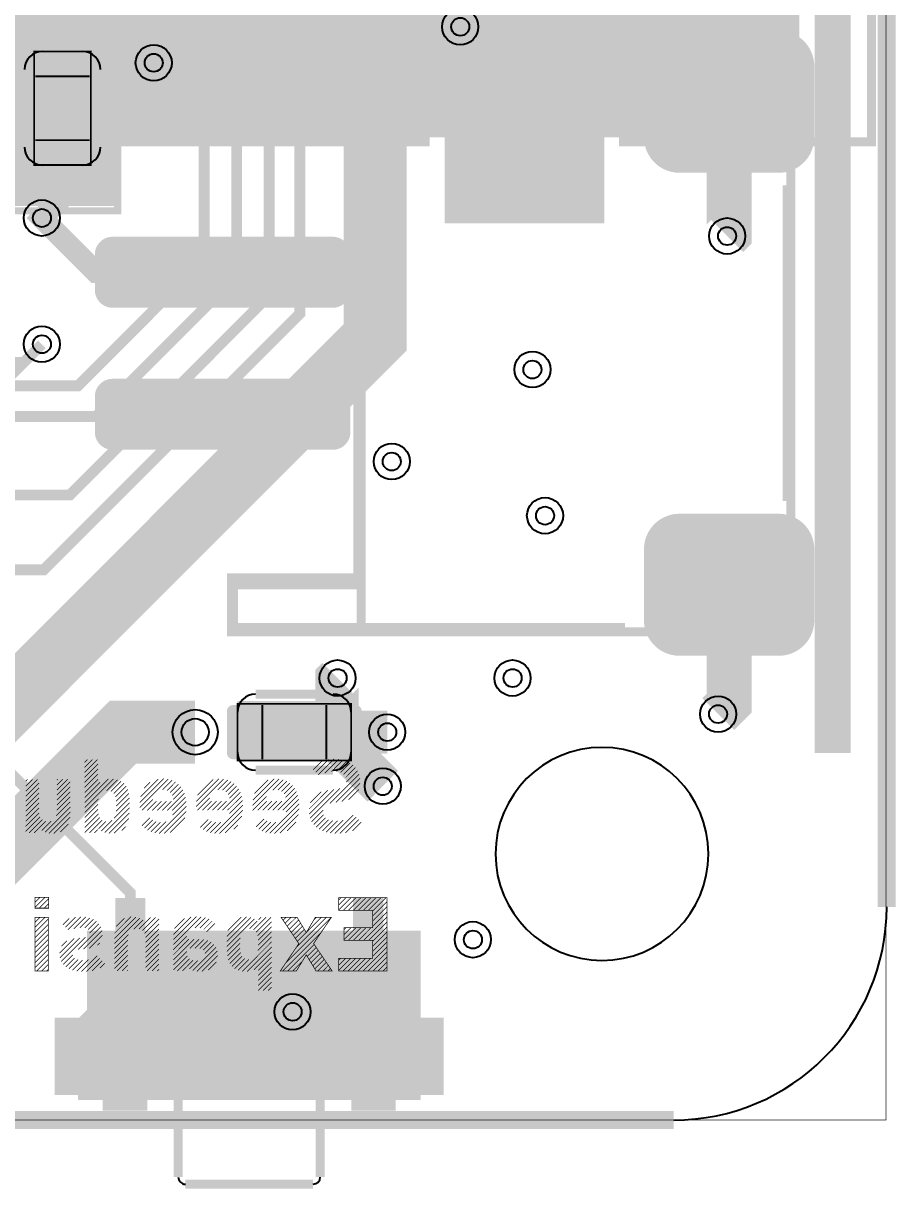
# Model space of a CAD drawing. Extents: x -57 to 2380, y -38 to 1737.
# Drawn here: x 1805 to 2288, y -38 to 608 of the extents above; entities that cross this region are included whole.
import ezdxf

# ---------------------------------------------------------------- set-up
doc = ezdxf.new("R2010")
doc.units = 9
for name, color, linetype, true_color in [('BoardOutline', 7, 'Continuous', 0xff00ff), ('BottomLayer', 7, 'Continuous', 0x0000ff), ('BottomPasteMaskLayer', 7, 'Continuous', 0x800000), ('BottomSilkLayer', 7, 'Continuous', 0x808000), ('BottomSolderMaskLayer', 7, 'Continuous', 0xaa00ff), ('Document', 7, 'Continuous', 0xffffff), ('Hole', 7, 'Continuous', 0x222222), ('Multi-Layer', 7, 'Continuous', 0xc0c0c0), ('TopLayer', 7, 'Continuous', 0xff0000), ('TopPasteMaskLayer', 7, 'Continuous', 0x808080), ('TopSilkLayer', 7, 'Continuous', 0xffff00), ('TopSolderMaskLayer', 7, 'Continuous', 0x800080)]:
    doc.layers.add(name, color=color, linetype=linetype, true_color=true_color)

msp = doc.modelspace()

# ---------------------------------------------------------------- hatches: boundary and pattern name
at = {"layer": 'BottomLayer'}
msp.add_hatch(color=256, dxfattribs=at).paths.add_polyline_path([(2039.37, 553.15), (2125.97, 553.15), (2125.97, 498.03), (2039.37, 498.03)])
at = {"layer": 'BottomPasteMaskLayer'}
msp.add_hatch(color=256, dxfattribs=at).paths.add_polyline_path([(2039.37, 553.15), (2125.97, 553.15), (2125.97, 498.03), (2039.37, 498.03)])
at = {"layer": 'BottomSolderMaskLayer'}
msp.add_hatch(color=256, dxfattribs=at).paths.add_polyline_path([(2038.37, 554.15), (2126.97, 554.15), (2126.97, 497.03), (2038.37, 497.03)])
at = {"layer": 'Document'}
for points in [[(885.08, 506.61), (1855.08, 506.61), (1855.08, 1166.61), (885.08, 1166.61)], [(1685.04, 544.64), (2235.03, 544.64), (2235.03, 1129.64), (1685.04, 1129.64)], [(1843.78, 592.48), (1810.11, 592.48), (1810.11, 528.74), (1843.78, 528.74)], [(1923.34, 232.36), (1923.34, 198.7), (1987.08, 198.7), (1987.08, 232.36)], [(2025, 105), (1840, 105), (1840, 15), (2025, 15)]]:
    msp.add_hatch(color=256, dxfattribs=at).paths.add_polyline_path(points)
at = {"layer": 'TopLayer'}
for points in [[(2243.34, 544.72), (2243.2, 542.35), (2242.77, 540.01), (2242.06, 537.74), (2241.09, 535.58), (2239.86, 533.54), (2238.39, 531.67), (2236.71, 529.99), (2234.84, 528.52), (2232.81, 527.29), (2230.64, 526.32), (2228.37, 525.61), (2226.03, 525.18), (2223.66, 525.04), (2168.54, 525.04), (2166.17, 525.18), (2163.83, 525.61), (2161.56, 526.32), (2159.39, 527.29), (2157.36, 528.52), (2155.49, 529.99), (2153.8, 531.67), (2152.34, 533.54), (2151.11, 535.58), (2150.13, 537.74), (2149.43, 540.01), (2149, 542.35), (2148.85, 544.72), (2148.85, 584.09), (2149, 586.47), (2149.43, 588.8), (2150.13, 591.07), (2151.11, 593.24), (2152.34, 595.28), (2153.8, 597.15), (2155.49, 598.83), (2157.36, 600.29), (2159.39, 601.52), (2161.56, 602.5), (2163.83, 603.21), (2166.17, 603.63), (2168.54, 603.78), (2223.66, 603.78), (2226.03, 603.63), (2228.37, 603.21), (2230.64, 602.5), (2232.81, 601.52), (2234.84, 600.29), (2236.71, 598.83), (2238.39, 597.15), (2239.86, 595.28), (2241.09, 593.24), (2242.06, 591.07), (2242.77, 588.8), (2243.2, 586.47), (2243.34, 584.09)], [(1814.84, 570.83), (1814.43, 570.85), (1814.02, 570.93), (1813.62, 571.05), (1813.25, 571.22), (1812.89, 571.43), (1812.57, 571.69), (1812.28, 571.98), (1812.02, 572.31), (1811.81, 572.66), (1811.64, 573.04), (1811.51, 573.43), (1811.44, 573.84), (1811.41, 574.25), (1811.41, 594.8), (1811.44, 595.21), (1811.51, 595.62), (1811.64, 596.02), (1811.81, 596.39), (1812.02, 596.75), (1812.28, 597.07), (1812.57, 597.37), (1812.89, 597.62), (1813.25, 597.83), (1813.62, 598), (1814.02, 598.13), (1814.43, 598.2), (1814.84, 598.23), (1837.99, 598.23), (1838.4, 598.2), (1838.81, 598.13), (1839.2, 598), (1839.58, 597.83), (1839.93, 597.62), (1840.26, 597.37), (1840.55, 597.07), (1840.81, 596.75), (1841.02, 596.39), (1841.19, 596.02), (1841.31, 595.62), (1841.39, 595.21), (1841.41, 594.8), (1841.41, 574.25), (1841.39, 573.84), (1841.31, 573.43), (1841.19, 573.04), (1841.02, 572.66), (1840.81, 572.31), (1840.55, 571.98), (1840.26, 571.69), (1839.93, 571.43), (1839.58, 571.22), (1839.2, 571.05), (1838.81, 570.93), (1838.4, 570.85), (1837.99, 570.83)], [(1814.84, 523.42), (1814.43, 523.45), (1814.02, 523.52), (1813.62, 523.65), (1813.25, 523.82), (1812.89, 524.03), (1812.57, 524.29), (1812.28, 524.58), (1812.02, 524.9), (1811.81, 525.26), (1811.64, 525.63), (1811.51, 526.03), (1811.44, 526.44), (1811.41, 526.85), (1811.41, 547.4), (1811.44, 547.81), (1811.51, 548.22), (1811.64, 548.62), (1811.81, 548.99), (1812.02, 549.35), (1812.28, 549.67), (1812.57, 549.96), (1812.89, 550.22), (1813.25, 550.43), (1813.62, 550.6), (1814.02, 550.73), (1814.43, 550.8), (1814.84, 550.83), (1837.99, 550.83), (1838.4, 550.8), (1838.81, 550.73), (1839.2, 550.6), (1839.58, 550.43), (1839.93, 550.22), (1840.26, 549.96), (1840.55, 549.67), (1840.81, 549.35), (1841.02, 548.99), (1841.19, 548.62), (1841.31, 548.22), (1841.39, 547.81), (1841.41, 547.4), (1841.41, 526.85), (1841.39, 526.44), (1841.31, 526.03), (1841.19, 525.63), (1841.02, 525.26), (1840.81, 524.9), (1840.55, 524.58), (1840.26, 524.29), (1839.93, 524.03), (1839.58, 523.82), (1839.2, 523.65), (1838.81, 523.52), (1838.4, 523.45), (1837.99, 523.42)], [(1986.1, 460.08), (1986.03, 458.89), (1985.81, 457.72), (1985.46, 456.59), (1984.97, 455.5), (1984.36, 454.49), (1983.62, 453.55), (1982.78, 452.71), (1981.85, 451.98), (1980.83, 451.36), (1979.75, 450.87), (1978.61, 450.52), (1977.44, 450.31), (1976.26, 450.24), (1854.21, 450.24), (1853.02, 450.31), (1851.85, 450.52), (1850.72, 450.87), (1849.63, 451.36), (1848.62, 451.98), (1847.68, 452.71), (1846.84, 453.55), (1846.11, 454.49), (1845.49, 455.5), (1845.01, 456.59), (1844.65, 457.72), (1844.44, 458.89), (1844.37, 460.08), (1844.37, 479.76), (1844.44, 480.95), (1844.65, 482.12), (1845.01, 483.25), (1845.49, 484.34), (1846.11, 485.35), (1846.84, 486.29), (1847.68, 487.13), (1848.62, 487.86), (1849.63, 488.48), (1850.72, 488.97), (1851.85, 489.32), (1853.02, 489.53), (1854.21, 489.61), (1976.26, 489.61), (1977.44, 489.53), (1978.61, 489.32), (1979.75, 488.97), (1980.83, 488.48), (1981.85, 487.86), (1982.78, 487.13), (1983.62, 486.29), (1984.36, 485.35), (1984.97, 484.34), (1985.46, 483.25), (1985.81, 482.12), (1986.03, 480.95), (1986.1, 479.76)], [(1986.1, 381.34), (1986.03, 380.15), (1985.81, 378.98), (1985.46, 377.85), (1984.97, 376.76), (1984.36, 375.75), (1983.62, 374.81), (1982.78, 373.97), (1981.85, 373.24), (1980.83, 372.62), (1979.75, 372.13), (1978.61, 371.78), (1977.44, 371.57), (1976.26, 371.5), (1854.21, 371.5), (1853.02, 371.57), (1851.85, 371.78), (1850.72, 372.13), (1849.63, 372.62), (1848.62, 373.24), (1847.68, 373.97), (1846.84, 374.81), (1846.11, 375.75), (1845.49, 376.76), (1845.01, 377.85), (1844.65, 378.98), (1844.44, 380.15), (1844.37, 381.34), (1844.37, 401.02), (1844.44, 402.21), (1844.65, 403.38), (1845.01, 404.51), (1845.49, 405.6), (1846.11, 406.61), (1846.84, 407.55), (1847.68, 408.39), (1848.62, 409.12), (1849.63, 409.74), (1850.72, 410.23), (1851.85, 410.58), (1853.02, 410.79), (1854.21, 410.87), (1976.26, 410.87), (1977.44, 410.79), (1978.61, 410.58), (1979.75, 410.23), (1980.83, 409.74), (1981.85, 409.12), (1982.78, 408.39), (1983.62, 407.55), (1984.36, 406.61), (1984.97, 405.6), (1985.46, 404.51), (1985.81, 403.38), (1986.03, 402.21), (1986.1, 401.02)], [(2243.34, 277.01), (2243.2, 274.63), (2242.77, 272.3), (2242.06, 270.03), (2241.09, 267.86), (2239.86, 265.82), (2238.39, 263.95), (2236.71, 262.27), (2234.84, 260.81), (2232.81, 259.58), (2230.64, 258.6), (2228.37, 257.89), (2226.03, 257.47), (2223.66, 257.32), (2168.54, 257.32), (2166.17, 257.47), (2163.83, 257.89), (2161.56, 258.6), (2159.39, 259.58), (2157.36, 260.81), (2155.49, 262.27), (2153.8, 263.95), (2152.34, 265.82), (2151.11, 267.86), (2150.13, 270.03), (2149.43, 272.3), (2149, 274.63), (2148.85, 277.01), (2148.85, 316.38), (2149, 318.75), (2149.43, 321.09), (2150.13, 323.36), (2151.11, 325.53), (2152.34, 327.56), (2153.8, 329.43), (2155.49, 331.11), (2157.36, 332.58), (2159.39, 333.81), (2161.56, 334.78), (2163.83, 335.49), (2166.17, 335.92), (2168.54, 336.06), (2223.66, 336.06), (2226.03, 335.92), (2228.37, 335.49), (2230.64, 334.78), (2232.81, 333.81), (2234.84, 332.58), (2236.71, 331.11), (2238.39, 329.43), (2239.86, 327.56), (2241.09, 325.53), (2242.06, 323.36), (2242.77, 321.09), (2243.2, 318.75), (2243.34, 316.38)], [(1945, 203.42), (1944.97, 203.01), (1944.9, 202.61), (1944.77, 202.21), (1944.6, 201.83), (1944.39, 201.48), (1944.13, 201.15), (1943.84, 200.86), (1943.52, 200.61), (1943.16, 200.39), (1942.79, 200.22), (1942.39, 200.1), (1941.98, 200.02), (1941.57, 200), (1921.02, 200), (1920.61, 200.02), (1920.2, 200.1), (1919.81, 200.22), (1919.43, 200.39), (1919.07, 200.61), (1918.75, 200.86), (1918.46, 201.15), (1918.2, 201.48), (1917.99, 201.83), (1917.82, 202.21), (1917.69, 202.61), (1917.62, 203.01), (1917.59, 203.42), (1917.59, 226.57), (1917.62, 226.99), (1917.69, 227.39), (1917.82, 227.79), (1917.99, 228.17), (1918.2, 228.52), (1918.46, 228.85), (1918.75, 229.14), (1919.07, 229.39), (1919.43, 229.61), (1919.81, 229.78), (1920.2, 229.9), (1920.61, 229.97), (1921.02, 230), (1941.57, 230), (1941.98, 229.97), (1942.39, 229.9), (1942.79, 229.78), (1943.16, 229.61), (1943.52, 229.39), (1943.84, 229.14), (1944.13, 228.85), (1944.39, 228.52), (1944.6, 228.17), (1944.77, 227.79), (1944.9, 227.39), (1944.97, 226.99), (1945, 226.57)], [(1992.4, 203.42), (1992.37, 203.01), (1992.3, 202.61), (1992.18, 202.21), (1992.01, 201.83), (1991.79, 201.48), (1991.54, 201.15), (1991.24, 200.86), (1990.92, 200.61), (1990.56, 200.39), (1990.19, 200.22), (1989.79, 200.1), (1989.39, 200.02), (1988.97, 200), (1968.42, 200), (1968.01, 200.02), (1967.6, 200.1), (1967.21, 200.22), (1966.83, 200.39), (1966.48, 200.61), (1966.15, 200.86), (1965.86, 201.15), (1965.6, 201.48), (1965.39, 201.83), (1965.22, 202.21), (1965.1, 202.61), (1965.02, 203.01), (1965, 203.42), (1965, 226.57), (1965.02, 226.99), (1965.1, 227.39), (1965.22, 227.79), (1965.39, 228.17), (1965.6, 228.52), (1965.86, 228.85), (1966.15, 229.14), (1966.48, 229.39), (1966.83, 229.61), (1967.21, 229.78), (1967.6, 229.9), (1968.01, 229.97), (1968.42, 230), (1988.97, 230), (1989.39, 229.97), (1989.79, 229.9), (1990.19, 229.78), (1990.56, 229.61), (1990.92, 229.39), (1991.24, 229.14), (1991.54, 228.85), (1991.79, 228.52), (1992.01, 228.17), (1992.18, 227.79), (1992.3, 227.39), (1992.37, 226.99), (1992.4, 226.57)], [(1871.92, 121.03), (1871.92, 89.53), (1856.18, 89.53), (1856.18, 121.03)], [(2003.81, 121.03), (2003.81, 89.53), (1988.07, 89.53), (1988.07, 121.03)], [(1822.71, 15.62), (1822.71, 55), (1846.33, 55), (1846.33, 15.62)], [(2013.66, 15.62), (2013.66, 55), (2037.28, 55), (2037.28, 15.62)]]:
    msp.add_hatch(color=256, dxfattribs=at).paths.add_polyline_path(points)
at = {"layer": 'TopPasteMaskLayer'}
for points in [[(1871.92, 121.03), (1871.92, 89.53), (1856.18, 89.53), (1856.18, 121.03)], [(2003.81, 121.03), (2003.81, 89.53), (1988.07, 89.53), (1988.07, 121.03)], [(1822.71, 15.62), (1822.71, 55), (1846.33, 55), (1846.33, 15.62)], [(2013.66, 15.62), (2013.66, 55), (2037.28, 55), (2037.28, 15.62)]]:
    msp.add_hatch(color=256, dxfattribs=at).paths.add_polyline_path(points)
at = {"layer": 'TopSolderMaskLayer'}
for points in [[(1872.43, 123.03), (1872.43, 87.53), (1855.67, 87.53), (1855.67, 123.03)], [(2004.32, 123.03), (2004.32, 87.53), (1987.56, 87.53), (1987.56, 123.03)], [(1822.11, 13.96), (1822.11, 56.66), (1846.93, 56.66), (1846.93, 13.96)], [(2013.06, 13.96), (2013.06, 56.66), (2037.88, 56.66), (2037.88, 13.96)]]:
    msp.add_hatch(color=256, dxfattribs=at).paths.add_polyline_path(points)

# ---------------------------------------------------------------- linework, layer by layer
at = {"layer": 'BoardOutline', "const_width": 10}
for points in [[(2283.46, 118.11), (2283.46, 1555.11)], [(118.11, 0), (2165.35, 0)]]:
    msp.add_lwpolyline(points, dxfattribs=at)
at = {"layer": 'BoardOutline'}
for centre, radius, start, end in [((2125.59, 147.51), 59.05, 0.07277, 359.92723), ((2165.35, 118.11), 118.11, 270, 0)]:
    msp.add_arc(centre, radius, start, end, dxfattribs=at)
at = {"layer": 'BottomLayer'}
for points, const_width in [([(1900, 215), (1860, 215), (1760, 115), (325, 115), (55, 385), (55, 725), (30, 750), (30, 1290), (160, 1420), (434.96, 1420), (490, 1475.04), (490, 1604.96)], 35), ([(85, 891.61), (140, 836.61), (140, 615), (173.5, 581.5), (173.5, 396.5), (190, 380), (220, 380), (365, 235), (825, 235), (997, 407), (1835, 407), (1905, 477), (1905, 855.87), (2031, 981.87), (2031.87, 981.87), (2040, 990)], 6), ([(1716.53, 346.46), (1830.45, 346.46), (1941, 457), (1941, 811), (2090, 960)], 6), ([(85, 791.61), (125, 751.61), (125, 610), (160, 575), (160, 390), (185, 365), (215, 365), (360, 220), (830, 220), (1000, 390), (1845, 390), (1923, 468), (1923, 828), (2040, 945)], 6), ([(1637.79, 346.46), (1679.25, 305), (1816, 305), (1958, 447), (1958, 803), (2070, 915), (2090, 915)], 6), ([(340, 175), (383, 175), (405, 175), (1741, 175), (1999.87, 433.87), (1999.87, 665), (2030, 665), (1999.87, 695.13), (1999.87, 665)], 35), ([(1815, 430), (1805, 420), (990, 420), (820, 250), (370, 250), (215, 405), (215, 425.2), (215, 536.61)], 6)]:
    msp.add_lwpolyline(points, dxfattribs=dict(at, const_width=const_width))
at = {"layer": 'BottomSilkLayer', "const_width": 5}
for points in [[(2135.04, 542.16), (2275.03, 542.16), (2275.03, 641.81)], [(1740.04, 542.16), (2030.04, 542.16)]]:
    msp.add_lwpolyline(points, dxfattribs=at)
at = {"layer": 'Document'}
for points, const_width in [([(-0.4, 1673.17), (2283.06, 1673.17), (2283.06, 836.56), (2283.06, -0.05), (-0.4, -0.05), (-0.4, 836.56), (-0.4, 1673.17)], 0.39), ([(1810.67, 529.33), (1810.67, 592.32), (1842.16, 592.32), (1842.16, 529.33), (1810.67, 529.33)], 1), ([(1920.23, 300.55), (1990.23, 300.55), (1990.23, 560.55), (1920.23, 560.55), (1920.23, 590.55), (2230.23, 590.55), (2230.23, 270.55), (1920.23, 270.55), (1920.23, 300.55)], 5), ([(1986.49, 199.25), (1923.5, 199.25), (1923.5, 230.75), (1986.49, 230.75), (1986.49, 199.25)], 1), ([(1818.75, 117.45), (1818.75, 119.87), (1818.75, 122.66), (1818.75, 123.51), (1816.82, 123.51), (1814.04, 123.51), (1811.25, 123.51), (1811.16, 123.51), (1811.16, 123.42), (1811.16, 120.63), (1811.16, 117.85), (1811.16, 117.45), (1813.55, 117.45), (1816.34, 117.45), (1818.75, 117.45)], 0.39), ([(2006.42, 82.63), (2006.42, 84.83), (2006.42, 87.61), (2006.42, 90.4), (2006.42, 93.18), (2006.42, 95.97), (2006.42, 98.75), (2006.42, 101.53), (2006.42, 104.32), (2006.42, 107.1), (2006.42, 109.89), (2006.42, 112.67), (2006.42, 115.45), (2006.42, 118.24), (2006.42, 121.02), (2006.42, 123.28), (2005.89, 123.28), (2003.11, 123.28), (2000.33, 123.28), (1997.54, 123.28), (1994.76, 123.28), (1991.98, 123.28), (1989.19, 123.28), (1986.41, 123.28), (1983.62, 123.28), (1980.84, 123.28), (1979.65, 123.28), (1979.65, 122.09), (1979.65, 119.3), (1979.65, 116.52), (1979.65, 116.2), (1982.11, 116.2), (1984.9, 116.2), (1987.68, 116.2), (1990.46, 116.2), (1993.25, 116.2), (1996.03, 116.2), (1998.49, 116.2), (1998.49, 115.87), (1998.49, 113.09), (1998.49, 110.3), (1998.49, 107.52), (1998.49, 106.67), (1997.63, 106.67), (1994.85, 106.67), (1992.07, 106.67), (1989.28, 106.67), (1986.5, 106.67), (1983.71, 106.67), (1982.45, 106.67), (1982.45, 105.4), (1982.45, 102.61), (1982.45, 99.83), (1982.45, 99.59), (1984.99, 99.59), (1987.77, 99.59), (1990.56, 99.59), (1993.34, 99.59), (1996.12, 99.59), (1998.49, 99.59), (1998.49, 99.17), (1998.49, 96.38), (1998.49, 93.6), (1998.49, 90.81), (1998.49, 89.71), (1997.38, 89.71), (1994.6, 89.71), (1991.81, 89.71), (1989.03, 89.71), (1986.25, 89.71), (1983.46, 89.71), (1980.68, 89.71), (1979.65, 89.71), (1979.65, 88.68), (1979.65, 85.9), (1979.65, 83.11), (1979.65, 82.63), (1981.95, 82.63), (1984.73, 82.63), (1987.52, 82.63), (1990.3, 82.63), (1993.09, 82.63), (1995.87, 82.63), (1998.65, 82.63), (2001.44, 82.63), (2004.22, 82.63), (2006.42, 82.63)], 0.39), ([(1818.64, 82.63), (1818.64, 83.57), (1818.64, 86.35), (1818.64, 89.14), (1818.64, 91.92), (1818.64, 94.7), (1818.64, 97.49), (1818.64, 100.27), (1818.64, 103.06), (1818.64, 105.84), (1818.64, 108.62), (1818.64, 111.41), (1818.64, 112.37), (1816.82, 112.37), (1814.04, 112.37), (1811.26, 112.37), (1811.22, 112.37), (1811.22, 112.34), (1811.22, 109.55), (1811.22, 106.77), (1811.22, 103.99), (1811.22, 101.2), (1811.22, 98.42), (1811.22, 95.63), (1811.22, 92.85), (1811.22, 90.07), (1811.22, 87.28), (1811.22, 84.5), (1811.22, 82.63), (1812.13, 82.63), (1814.92, 82.63), (1817.7, 82.63), (1818.64, 82.63)], 0.39), ([(1956.13, 82.63), (1961.61, 91.54), (1966.36, 83.74), (1967.04, 82.63), (1968.03, 82.63), (1970.82, 82.63), (1973.6, 82.63), (1975.94, 82.63), (1975, 84.03), (1970.5, 90.67), (1968.26, 93.99), (1967.13, 95.65), (1965.67, 97.82), (1975.54, 112.37), (1975.5, 112.37), (1972.72, 112.37), (1969.94, 112.37), (1967.15, 112.37), (1966.64, 112.37), (1961.61, 103.87), (1960.5, 105.73), (1957.38, 110.95), (1956.53, 112.37), (1956.02, 112.37), (1953.23, 112.37), (1950.45, 112.37), (1947.67, 112.37), (1947.63, 112.37), (1951.02, 107.38), (1957.5, 97.82), (1947.23, 82.63), (1948.54, 82.63), (1951.33, 82.63), (1954.11, 82.63), (1956.13, 82.63)], 0.39)]:
    msp.add_lwpolyline(points, close=True, dxfattribs=dict(at, const_width=const_width))
for points, const_width in [([(1992.12, 296.69), (1921.26, 296.69), (1921.26, 273.07), (1992.12, 273.07), (1992.12, 296.69), (1992.12, 564.41), (1992.12, 588.03), (2138.34, 588.03)], 5), ([(1992.12, 564.41), (1921.26, 564.41), (1921.26, 588.03), (1992.12, 588.03)], 5), ([(1811.41, 578.54), (1841.41, 578.54)], 1), ([(1811.41, 543.11), (1841.41, 543.11)], 1), ([(2228.34, 518.03), (2228.34, 343.07)], 5), ([(2138.34, 273.07), (1992.12, 273.07)], 5), ([(1937.28, 200), (1937.28, 230)], 1), ([(1972.71, 200), (1972.71, 230)], 1), ([(1968.25, 191.36), (1977, 200.11)], 0.39), ([(1838.74, 198.26), (1840.24, 199.77)], 0.39), ([(1838.74, 195.48), (1843.03, 199.77)], 0.39), ([(1838.74, 192.69), (1845.81, 199.77)], 0.39), ([(1838.74, 189.91), (1846.16, 197.33)], 0.39), ([(1838.74, 187.13), (1846.16, 194.55)], 0.39), ([(1965.45, 194.13), (1970.51, 199.19)], 0.39), ([(1966.85, 192.75), (1974.03, 199.93)], 0.39), ([(1971.87, 192.2), (1979.65, 199.99)], 0.39), ([(1975.58, 193.12), (1982.02, 199.56)], 0.39), ([(1978.41, 193.17), (1984.11, 198.88)], 0.39), ([(1980.68, 192.66), (1985.96, 197.94)], 0.39), ([(1982.39, 191.58), (1987.58, 196.77)], 0.39), ([(1983.5, 189.91), (1988.94, 195.36)], 0.39), ([(1983.78, 187.41), (1990.06, 193.69)], 0.39), ([(1806.03, 187.83), (1807.07, 188.87)], 0.39), ([(1806.03, 185.05), (1809.85, 188.87)], 0.39), ([(1806.03, 182.26), (1812.64, 188.87)], 0.39), ([(1823.33, 188.42), (1823.77, 188.87)], 0.39), ([(1823.33, 185.64), (1826.56, 188.87)], 0.39), ([(1823.33, 182.86), (1829.34, 188.87)], 0.39), ([(1823.33, 180.07), (1830.75, 187.49)], 0.39), ([(1838.74, 184.34), (1846.16, 191.76)], 0.39), ([(1838.74, 173.21), (1854.67, 189.14)], 0.39), ([(1838.74, 175.99), (1851.88, 189.13)], 0.39), ([(1838.74, 181.56), (1846.16, 188.98)], 0.39), ([(1838.74, 178.78), (1847.25, 187.28)], 0.39), ([(1850.83, 182.52), (1856.98, 188.67)], 0.39), ([(1853.29, 182.19), (1858.93, 187.83)], 0.39), ([(1869.27, 173.12), (1885.09, 188.94)], 0.39), ([(1869.29, 175.92), (1882.57, 189.2)], 0.39), ([(1869.71, 179.13), (1879.57, 188.98)], 0.39), ([(1871.67, 183.87), (1875.04, 187.24)], 0.39), ([(1881.97, 183.04), (1887.24, 188.31)], 0.39), ([(1884.39, 182.66), (1889.1, 187.38)], 0.39), ([(1900.55, 173.78), (1915.81, 189.03)], 0.39), ([(1900.61, 176.62), (1913.2, 189.2)], 0.39), ([(1901.21, 180), (1910.02, 188.81)], 0.39), ([(1912.53, 182.97), (1918.04, 188.48)], 0.39), ([(1915.17, 182.83), (1919.96, 187.62)], 0.39), ([(1931.83, 174.43), (1946.51, 189.11)], 0.39), ([(1931.96, 177.35), (1943.79, 189.18)], 0.39), ([(1932.79, 180.96), (1940.38, 188.55)], 0.39), ([(1942.96, 182.78), (1948.83, 188.64)], 0.39), ([(1945.91, 182.95), (1950.82, 187.85)], 0.39), ([(1974.69, 175.53), (1990.89, 191.73)], 0.39), ([(1977.98, 176.04), (1991.38, 189.44)], 0.39), ([(1806.03, 179.48), (1813.45, 186.9)], 0.39), ([(1806.03, 176.69), (1813.45, 184.12)], 0.39), ([(1806.03, 173.91), (1813.45, 181.33)], 0.39), ([(1823.33, 177.29), (1830.75, 184.71)], 0.39), ([(1823.33, 174.5), (1830.75, 181.93)], 0.39), ([(1854.88, 181), (1860.53, 186.65)], 0.39), ([(1855.78, 179.11), (1861.78, 185.11)], 0.39), ([(1856.17, 176.72), (1862.67, 183.22)], 0.39), ([(1856.26, 174.03), (1863.25, 181.02)], 0.39), ([(1884.54, 171.68), (1894.01, 181.16)], 0.39), ([(1886.08, 181.58), (1890.69, 186.18)], 0.39), ([(1887.21, 179.93), (1892.03, 184.74)], 0.39), ([(1887.81, 177.74), (1893.14, 183.07)], 0.39), ([(1915.16, 171.68), (1925.11, 181.63)], 0.39), ([(1917.01, 181.89), (1921.61, 186.49)], 0.39), ([(1918.27, 180.36), (1923.01, 185.1)], 0.39), ([(1919, 178.3), (1924.17, 183.48)], 0.39), ([(1945.78, 171.68), (1956.19, 182.09)], 0.39), ([(1947.91, 182.16), (1952.53, 186.78)], 0.39), ([(1949.3, 180.77), (1953.98, 185.45)], 0.39), ([(1950.15, 178.83), (1955.2, 183.88)], 0.39), ([(1963.21, 172.4), (1973.61, 182.8)], 0.39), ([(1963.24, 169.65), (1976.86, 183.27)], 0.39), ([(1963.72, 167.35), (1980.23, 183.85)], 0.39), ([(1963.86, 175.84), (1969.92, 181.9)], 0.39), ([(1981.23, 176.51), (1991.45, 186.72)], 0.39), ([(1985.06, 177.56), (1990.76, 183.25)], 0.39), ([(1806.03, 171.13), (1813.45, 178.55)], 0.39), ([(1806.03, 168.34), (1813.45, 175.76)], 0.39), ([(1822.99, 168.6), (1830.75, 176.36)], 0.39), ([(1823.33, 171.72), (1830.75, 179.14)], 0.39), ([(1838.74, 170.42), (1846.44, 178.12)], 0.39), ([(1838.74, 167.64), (1846.17, 175.07)], 0.39), ([(1855.06, 167.26), (1863.67, 175.87)], 0.39), ([(1856.16, 171.14), (1863.56, 178.55)], 0.39), ([(1870.62, 171.68), (1876.65, 177.72)], 0.39), ([(1873.4, 171.68), (1878.48, 176.76)], 0.39), ([(1876.19, 171.68), (1881.27, 176.76)], 0.39), ([(1878.97, 171.68), (1884.05, 176.76)], 0.39), ([(1881.75, 171.68), (1886.84, 176.76)], 0.39), ([(1887.32, 171.68), (1894.66, 179.02)], 0.39), ([(1887.45, 169.03), (1895.06, 176.63)], 0.39), ([(1901.24, 171.68), (1908.06, 178.5)], 0.39), ([(1904.03, 171.68), (1909.11, 176.76)], 0.39), ([(1906.81, 171.68), (1911.89, 176.76)], 0.39), ([(1909.59, 171.68), (1914.67, 176.76)], 0.39), ([(1910.7, 158.87), (1926.46, 174.63)], 0.39), ([(1912.38, 171.68), (1917.46, 176.76)], 0.39), ([(1917.94, 171.68), (1925.81, 179.54)], 0.39), ([(1918.98, 169.94), (1926.26, 177.22)], 0.39), ([(1931.86, 171.68), (1939.61, 179.43)], 0.39), ([(1934.65, 171.68), (1939.73, 176.76)], 0.39), ([(1937.43, 171.68), (1942.51, 176.76)], 0.39), ([(1940.22, 171.68), (1945.3, 176.76)], 0.39), ([(1941.38, 158.93), (1957.72, 175.26)], 0.39), ([(1943, 171.68), (1948.08, 176.76)], 0.39), ([(1948.57, 171.68), (1956.94, 180.06)], 0.39), ([(1950.39, 170.72), (1957.46, 177.79)], 0.39), ([(1806.03, 165.56), (1813.45, 172.98)], 0.39), ([(1806.03, 162.77), (1813.48, 170.22)], 0.39), ([(1806.03, 159.99), (1814.05, 168)], 0.39), ([(1816.72, 159.54), (1830.75, 173.57)], 0.39), ([(1818.89, 158.93), (1830.75, 170.79)], 0.39), ([(1821.55, 158.81), (1830.66, 167.92)], 0.39), ([(1838.74, 164.86), (1846.19, 172.31)], 0.39), ([(1838.74, 162.07), (1846.46, 169.79)], 0.39), ([(1849.86, 159.27), (1863.68, 173.1)], 0.39), ([(1852.19, 158.82), (1863.61, 170.24)], 0.39), ([(1880.03, 158.82), (1895.19, 173.98)], 0.39), ([(1882.82, 158.82), (1895.04, 171.05)], 0.39), ([(1913.41, 158.79), (1926.38, 171.77)], 0.39), ([(1916.54, 159.15), (1925.89, 168.49)], 0.39), ([(1944.02, 158.78), (1957.71, 172.47)], 0.39), ([(1947.02, 159), (1957.34, 169.32)], 0.39), ([(1964.56, 165.4), (1970.99, 171.83)], 0.39), ([(1965.69, 163.75), (1971.18, 169.24)], 0.39), ([(1977.44, 158.79), (1987.65, 169.01)], 0.39), ([(1980.26, 158.83), (1989.33, 167.9)], 0.39), ([(1807.95, 159.12), (1815.29, 166.46)], 0.39), ([(1810.73, 159.12), (1813.28, 161.67)], 0.39), ([(1813.38, 161.77), (1817.2, 165.59)], 0.39), ([(1814.9, 160.5), (1820.11, 165.71)], 0.39), ([(1825.21, 159.68), (1829.68, 164.15)], 0.39), ([(1838.74, 159.29), (1847.14, 167.69)], 0.39), ([(1841.36, 159.12), (1848.43, 166.2)], 0.39), ([(1846.45, 161.43), (1850.51, 165.49)], 0.39), ([(1847.98, 160.18), (1853.94, 166.14)], 0.39), ([(1855.05, 158.9), (1863.27, 167.12)], 0.39), ([(1859.37, 160.44), (1861.7, 162.76)], 0.39), ([(1870.44, 163.15), (1874.89, 167.61)], 0.39), ([(1871.91, 161.84), (1876.42, 166.35)], 0.39), ([(1873.55, 160.69), (1878.31, 165.45)], 0.39), ([(1875.41, 159.77), (1880.71, 165.07)], 0.39), ([(1877.56, 159.14), (1883.88, 165.46)], 0.39), ([(1886.12, 159.35), (1894.37, 167.6)], 0.39), ([(1902.83, 162.14), (1907.31, 166.62)], 0.39), ([(1904.42, 160.95), (1909.1, 165.62)], 0.39), ([(1906.23, 159.96), (1911.38, 165.11)], 0.39), ([(1908.31, 159.26), (1914.26, 165.21)], 0.39), ([(1921.39, 161.21), (1923.68, 163.5)], 0.39), ([(1933.76, 162.44), (1938.23, 166.91)], 0.39), ([(1935.31, 161.21), (1939.92, 165.81)], 0.39), ([(1937.06, 160.17), (1942.07, 165.18)], 0.39), ([(1939.07, 159.4), (1944.77, 165.1)], 0.39), ([(1951.02, 160.22), (1955.98, 165.18)], 0.39), ([(1967.07, 162.35), (1972.27, 167.55)], 0.39), ([(1968.69, 161.18), (1974.01, 166.5)], 0.39), ([(1970.53, 160.23), (1976.26, 165.97)], 0.39), ([(1972.59, 159.51), (1978.95, 165.87)], 0.39), ([(1974.88, 159.02), (1982.1, 166.24)], 0.39), ([(1983.38, 159.17), (1990.72, 166.51)], 0.39), ([(1987.21, 160.22), (1992.11, 165.11)], 0.39), ([(1844.14, 159.12), (1845.99, 160.97)], 0.39), ([(1811.16, 123.42), (1811.25, 123.51)], 0.39), ([(1811.16, 120.63), (1814.04, 123.51)], 0.39), ([(1811.16, 117.85), (1816.82, 123.51)], 0.39), ([(1813.55, 117.45), (1818.75, 122.66)], 0.39), ([(1979.65, 122.09), (1980.84, 123.28)], 0.39), ([(1979.65, 119.3), (1983.62, 123.28)], 0.39), ([(1979.65, 116.52), (1986.41, 123.28)], 0.39), ([(1982.11, 116.2), (1989.19, 123.28)], 0.39), ([(1984.9, 116.2), (1991.98, 123.28)], 0.39), ([(1987.68, 116.2), (1994.76, 123.28)], 0.39), ([(1990.46, 116.2), (1997.54, 123.28)], 0.39), ([(1993.25, 116.2), (2000.33, 123.28)], 0.39), ([(1996.03, 116.2), (2003.11, 123.28)], 0.39), ([(1998.49, 115.87), (2005.89, 123.28)], 0.39), ([(1816.34, 117.45), (1818.75, 119.87)], 0.39), ([(1998.49, 113.09), (2006.42, 121.02)], 0.39), ([(1998.49, 110.3), (2006.42, 118.24)], 0.39), ([(1811.22, 112.34), (1811.26, 112.37)], 0.39), ([(1811.22, 109.55), (1814.04, 112.37)], 0.39), ([(1811.22, 106.77), (1816.82, 112.37)], 0.39), ([(1811.22, 103.99), (1818.64, 111.41)], 0.39), ([(1826.68, 108.31), (1830.16, 111.79)], 0.39), ([(1828.06, 106.91), (1833.69, 112.53)], 0.39), ([(1829.45, 105.51), (1836.65, 112.71)], 0.39), ([(1832.66, 105.94), (1839.29, 112.57)], 0.39), ([(1836.08, 106.57), (1841.58, 112.07)], 0.39), ([(1838.76, 106.47), (1843.56, 111.27)], 0.39), ([(1840.66, 105.58), (1845.26, 110.19)], 0.39), ([(1855.22, 100.66), (1867.12, 112.56)], 0.39), ([(1855.22, 97.88), (1869.29, 111.94)], 0.39), ([(1855.31, 103.53), (1864.47, 112.69)], 0.39), ([(1856.26, 107.27), (1860.84, 111.85)], 0.39), ([(1865.93, 105.8), (1871.1, 110.98)], 0.39), ([(1868.81, 105.9), (1872.62, 109.71)], 0.39), ([(1870.71, 105.02), (1878.07, 112.37)], 0.39), ([(1871.94, 103.46), (1879.94, 111.46)], 0.39), ([(1872.69, 109.78), (1875.28, 112.37)], 0.39), ([(1887.93, 99.96), (1900.68, 112.71)], 0.39), ([(1887.93, 97.18), (1903.34, 112.59)], 0.39), ([(1887.94, 102.75), (1897.74, 112.56)], 0.39), ([(1888.48, 106.08), (1894.15, 111.75)], 0.39), ([(1899.94, 106.41), (1905.71, 112.18)], 0.39), ([(1902.64, 106.32), (1907.74, 111.43)], 0.39), ([(1904.72, 105.62), (1909.45, 110.35)], 0.39), ([(1917.5, 98.91), (1930.92, 112.33)], 0.39), ([(1917.5, 96.13), (1932.88, 111.51)], 0.39), ([(1917.6, 101.79), (1928.5, 112.7)], 0.39), ([(1918.02, 105), (1925.53, 112.51)], 0.39), ([(1930.19, 106.03), (1934.47, 110.31)], 0.39), ([(1932.43, 105.49), (1939.31, 112.37)], 0.39), ([(1933.84, 104.12), (1942.1, 112.37)], 0.39), ([(1934.61, 102.1), (1942.38, 109.88)], 0.39), ([(1935.19, 111.03), (1936.53, 112.37)], 0.39), ([(1947.64, 112.35), (1947.67, 112.37)], 0.39), ([(1948.77, 110.69), (1950.45, 112.37)], 0.39), ([(1949.89, 109.03), (1953.23, 112.37)], 0.39), ([(1950.3, 87.17), (1975.5, 112.37)], 0.39), ([(1951.02, 107.38), (1956.02, 112.37)], 0.39), ([(1952.14, 105.72), (1957.38, 110.95)], 0.39), ([(1956.13, 95.78), (1972.72, 112.37)], 0.39), ([(1961.88, 104.32), (1969.94, 112.37)], 0.39), ([(1965.9, 111.12), (1967.15, 112.37)], 0.39), ([(1993.34, 99.59), (2006.42, 112.67)], 0.39), ([(1996.12, 99.59), (2006.42, 109.89)], 0.39), ([(1998.49, 107.52), (2006.42, 115.45)], 0.39), ([(1811.22, 101.2), (1818.64, 108.62)], 0.39), ([(1811.22, 98.42), (1818.64, 105.84)], 0.39), ([(1835.07, 94.43), (1847.76, 107.12)], 0.39), ([(1838.15, 94.73), (1848.45, 105.02)], 0.39), ([(1841.47, 103.61), (1846.68, 108.82)], 0.39), ([(1872.5, 101.24), (1879.94, 108.68)], 0.39), ([(1872.52, 98.47), (1879.94, 105.89)], 0.39), ([(1906.25, 104.36), (1910.92, 109.04)], 0.39), ([(1934.91, 99.62), (1942.38, 107.09)], 0.39), ([(1934.96, 96.88), (1942.38, 104.31)], 0.39), ([(1948.54, 82.63), (1969.76, 103.84)], 0.39), ([(1953.27, 104.06), (1958.42, 109.21)], 0.39), ([(1954.39, 102.4), (1959.46, 107.47)], 0.39), ([(1955.52, 100.74), (1960.5, 105.73)], 0.39), ([(1956.65, 99.08), (1961.55, 103.98)], 0.39), ([(1982.45, 105.4), (1983.71, 106.67)], 0.39), ([(1982.45, 102.61), (1986.5, 106.67)], 0.39), ([(1982.45, 99.83), (1989.28, 106.67)], 0.39), ([(1984.99, 99.59), (1992.07, 106.67)], 0.39), ([(1987.77, 99.59), (1994.85, 106.67)], 0.39), ([(1990.56, 99.59), (1997.63, 106.67)], 0.39), ([(1998.49, 99.17), (2006.42, 107.1)], 0.39), ([(1998.49, 96.38), (2006.42, 104.32)], 0.39), ([(1811.22, 95.63), (1818.64, 103.06)], 0.39), ([(1811.22, 92.85), (1818.64, 100.27)], 0.39), ([(1811.22, 90.07), (1818.64, 97.49)], 0.39), ([(1824.87, 92.58), (1832.92, 100.63)], 0.39), ([(1825.05, 89.98), (1836.03, 100.95)], 0.39), ([(1825.75, 87.89), (1839.15, 101.29)], 0.39), ([(1825.82, 96.32), (1828.87, 99.36)], 0.39), ([(1841.29, 95.08), (1848.58, 102.37)], 0.39), ([(1845.84, 96.85), (1847.16, 98.17)], 0.39), ([(1855.22, 95.1), (1862.96, 102.83)], 0.39), ([(1855.22, 92.31), (1862.64, 99.73)], 0.39), ([(1855.22, 89.53), (1862.64, 96.95)], 0.39), ([(1872.52, 95.69), (1879.94, 103.11)], 0.39), ([(1872.52, 92.91), (1879.94, 100.33)], 0.39), ([(1872.52, 90.12), (1879.94, 97.54)], 0.39), ([(1887.93, 94.39), (1895.35, 101.82)], 0.39), ([(1887.93, 91.61), (1896.59, 100.27)], 0.39), ([(1887.93, 88.83), (1899.37, 100.27)], 0.39), ([(1897.07, 95.19), (1902.16, 100.27)], 0.39), ([(1899.86, 95.19), (1904.77, 100.1)], 0.39), ([(1902.53, 95.08), (1907, 99.55)], 0.39), ([(1904.43, 94.2), (1908.87, 98.64)], 0.39), ([(1905.36, 92.34), (1910.4, 97.38)], 0.39), ([(1917.58, 93.43), (1925.07, 100.92)], 0.39), ([(1917.85, 90.92), (1924.92, 97.98)], 0.39), ([(1926.05, 82.41), (1942.38, 98.74)], 0.39), ([(1934.77, 93.91), (1942.38, 101.52)], 0.39), ([(1951.33, 82.63), (1966.01, 97.31)], 0.39), ([(1998.49, 93.6), (2006.42, 101.53)], 0.39), ([(1998.49, 90.81), (2006.42, 98.75)], 0.39), ([(1811.22, 87.28), (1818.64, 94.7)], 0.39), ([(1811.22, 84.5), (1818.64, 91.92)], 0.39), ([(1826.85, 86.21), (1832.12, 91.48)], 0.39), ([(1836.86, 82.3), (1845.64, 91.08)], 0.39), ([(1855.22, 86.74), (1862.64, 94.16)], 0.39), ([(1855.22, 83.96), (1862.64, 91.38)], 0.39), ([(1872.52, 87.34), (1879.94, 94.76)], 0.39), ([(1872.52, 84.55), (1879.94, 91.98)], 0.39), ([(1887.93, 86.04), (1895.35, 93.46)], 0.39), ([(1887.93, 83.26), (1895.68, 91.01)], 0.39), ([(1898.68, 82.88), (1911.56, 95.76)], 0.39), ([(1901, 82.41), (1912.31, 93.72)], 0.39), ([(1903.76, 82.39), (1912.52, 91.15)], 0.39), ([(1918.38, 88.66), (1924.97, 95.25)], 0.39), ([(1919.22, 86.71), (1925.3, 92.8)], 0.39), ([(1920.39, 85.1), (1926.09, 90.8)], 0.39), ([(1928.75, 82.32), (1942.38, 95.96)], 0.39), ([(1932.51, 83.3), (1942.38, 93.17)], 0.39), ([(1934.96, 82.97), (1942.38, 90.39)], 0.39), ([(1962.15, 90.66), (1967.13, 95.65)], 0.39), ([(1963.2, 88.93), (1968.26, 93.99)], 0.39), ([(1964.25, 87.2), (1969.38, 92.33)], 0.39), ([(1965.31, 85.47), (1970.5, 90.67)], 0.39), ([(1993.09, 82.63), (2006.42, 95.97)], 0.39), ([(1995.87, 82.63), (2006.42, 93.18)], 0.39), ([(1998.65, 82.63), (2006.42, 90.4)], 0.39), ([(1812.13, 82.63), (1818.64, 89.14)], 0.39), ([(1814.92, 82.63), (1818.64, 86.35)], 0.39), ([(1828.28, 84.86), (1833.14, 89.72)], 0.39), ([(1830.01, 83.81), (1835.08, 88.87)], 0.39), ([(1832.02, 83.03), (1837.62, 88.63)], 0.39), ([(1834.3, 82.52), (1840.75, 88.97)], 0.39), ([(1839.68, 82.34), (1847.03, 89.69)], 0.39), ([(1842.83, 82.7), (1848.42, 88.3)], 0.39), ([(1847.2, 84.29), (1849.81, 86.9)], 0.39), ([(1856.68, 82.63), (1862.64, 88.6)], 0.39), ([(1859.46, 82.63), (1862.64, 85.81)], 0.39), ([(1873.38, 82.63), (1879.94, 89.19)], 0.39), ([(1876.16, 82.63), (1879.94, 86.41)], 0.39), ([(1890.08, 82.63), (1896.89, 89.43)], 0.39), ([(1892.87, 82.63), (1895.18, 84.94)], 0.39), ([(1895.31, 85.07), (1898.8, 88.57)], 0.39), ([(1896.83, 83.81), (1901.42, 88.4)], 0.39), ([(1907.31, 83.15), (1911.78, 87.62)], 0.39), ([(1921.93, 83.86), (1927.54, 89.47)], 0.39), ([(1923.82, 82.96), (1929.83, 88.97)], 0.39), ([(1934.96, 80.18), (1942.38, 87.6)], 0.39), ([(1934.96, 77.4), (1942.38, 84.82)], 0.39), ([(1954.11, 82.63), (1959.37, 87.89)], 0.39), ([(1966.36, 83.74), (1971.63, 89.01)], 0.39), ([(1968.03, 82.63), (1972.75, 87.35)], 0.39), ([(1970.82, 82.63), (1973.87, 85.69)], 0.39), ([(1973.6, 82.63), (1975, 84.03)], 0.39), ([(1979.65, 88.68), (1980.68, 89.71)], 0.39), ([(1979.65, 85.9), (1983.46, 89.71)], 0.39), ([(1979.65, 83.11), (1986.25, 89.71)], 0.39), ([(1981.95, 82.63), (1989.03, 89.71)], 0.39), ([(1984.73, 82.63), (1991.81, 89.71)], 0.39), ([(1987.52, 82.63), (1994.6, 89.71)], 0.39), ([(1990.3, 82.63), (1997.38, 89.71)], 0.39), ([(2001.44, 82.63), (2006.42, 87.61)], 0.39), ([(2004.22, 82.63), (2006.42, 84.83)], 0.39), ([(1817.7, 82.63), (1818.64, 83.57)], 0.39), ([(1862.24, 82.63), (1862.64, 83.03)], 0.39), ([(1878.95, 82.63), (1879.94, 83.62)], 0.39), ([(1934.96, 74.61), (1942.38, 82.04)], 0.39), ([(1934.96, 71.83), (1942.38, 79.25)], 0.39), ([(1937.64, 71.73), (1942.38, 76.47)], 0.39), ([(1940.43, 71.73), (1942.38, 73.68)], 0.39)]:
    msp.add_lwpolyline(points, dxfattribs=dict(at, const_width=const_width))
msp.add_arc((2125.59, 147.51), 59.05, 0.07277, 359.92723, dxfattribs=at)
at = {"layer": 'Hole'}
for centre, radius in [((2047, 606), 5), ((1877, 586), 5), ((1815, 500), 5), ((2195, 490), 5), ((1815, 430), 5), ((2087, 416), 5), ((2009, 365), 5), ((2094, 335), 5), ((1979, 245), 5), ((2076, 245), 5), ((2190, 225), 5), ((1900, 215), 7.5), ((2006.5, 215), 5), ((2004, 185), 5), ((2054, 100), 5), ((1954, 60), 5)]:
    msp.add_circle(centre, radius, dxfattribs=at)
at = {"layer": 'Multi-Layer'}
for centre, radius in [((2047, 606), 10), ((1877, 586), 10), ((1815, 500), 10), ((2195, 490), 10), ((1815, 430), 10), ((2087, 416), 10), ((2009, 365), 10), ((2094, 335), 10), ((1979, 245), 10), ((2076, 245), 10), ((2190, 225), 10), ((1900, 215), 12.5), ((2006.5, 215), 10), ((2004, 185), 10), ((2054, 100), 10), ((1954, 60), 10)]:
    msp.add_circle(centre, radius, dxfattribs=at)
at = {"layer": 'TopLayer'}
for points, const_width in [([(2250, 1450), (2255, 1445), (2255, 1163.46), (2253.46, 1165), (2253.46, 203.46)], 20), ([(1714.56, 939.13), (1714.88, 938.81), (1714.88, 805.02), (1714.91, 795), (1826.41, 683.49), (1826.41, 584.53)], 6), ([(2196.1, 564.41), (2196.1, 491.1), (2195, 490)], 25), ([(1826.41, 537.12), (1826.41, 511.42), (1815, 500), (1845.08, 469.92), (1915.23, 469.92)], 12), ([(1864.05, 105.28), (1864.05, 125.94), (1795, 195), (1795, 410), (1815, 430)], 6), ([(2196.1, 296.69), (2196.1, 231.1), (2190, 225)], 25), ([(1978.7, 215), (1978.7, 244.7), (1979, 245)], 24), ([(2006.5, 215), (1978.7, 215), (1978.7, 210.3), (2004, 185)], 24)]:
    msp.add_lwpolyline(points, dxfattribs=dict(at, const_width=const_width))
at = {"layer": 'TopSilkLayer', "const_width": 4}
msp.add_lwpolyline([(1857.08, 1169.29), (883.07, 1169.29), (883.07, 503.94), (1857.08, 503.94), (1857.08, 1169.29)], close=True, dxfattribs=at)
at = {"layer": 'TopSilkLayer', "const_width": 5}
for points in [[(2126.49, 608.94), (2083.5, 608.94)], [(1815.35, 592.32), (1837.48, 592.32)], [(1805.35, 539.33), (1805.35, 582.32)], [(1847.48, 582.32), (1847.48, 539.33)], [(1837.48, 529.33), (1815.35, 529.33)], [(1933.5, 236.06), (1976.49, 236.06)], [(1923.5, 203.94), (1923.5, 226.06)], [(1986.49, 226.06), (1986.49, 203.94)], [(1976.49, 193.94), (1933.5, 193.94)], [(1969.37, -31.61), (1969.37, 13.66), (1890.63, 13.66), (1870.94, 13.66), (1851.26, 13.66), (1837.48, 13.66), (1837.48, 55), (1845, 62.52), (1845, 102.24), (2015, 102.24), (2015, 62.52), (2022.52, 55), (2022.52, 13.66), (2008.74, 13.66), (2008.74, 7.76), (1989.05, 7.76), (1989.05, 13.66), (1969.37, 13.66)], [(1870.94, 13.66), (1870.94, 7.76), (1851.26, 7.76), (1851.26, 13.66)], [(1890.63, -31.61), (1890.63, 13.66)], [(1989.05, 13.66), (2008.74, 13.66)], [(1868.97, 9.72), (1853.22, 9.72)], [(1991.02, 9.72), (2006.77, 9.72)], [(1965.43, -35.55), (1894.56, -35.55)]]:
    msp.add_lwpolyline(points, dxfattribs=at)
at = {"layer": 'TopSilkLayer'}
for centre, radius, start, end in [((1815.35, 582.32), 10, 90, 180), ((1837.48, 582.32), 10, 0, 90), ((1815.35, 539.33), 10, 180, 270), ((1837.48, 539.33), 10, 270, 0), ((1933.5, 226.06), 10, 90, 180), ((1976.49, 226.06), 10, 0, 90), ((1933.5, 203.94), 10, 180, 270), ((1976.49, 203.94), 10, 270, 0), ((1894.57, -31.61), 3.94, 179.99982, 270), ((1965.43, -31.61), 3.94, 270, 0)]:
    msp.add_arc(centre, radius, start, end, dxfattribs=at)

doc.saveas('drawing.dxf')
